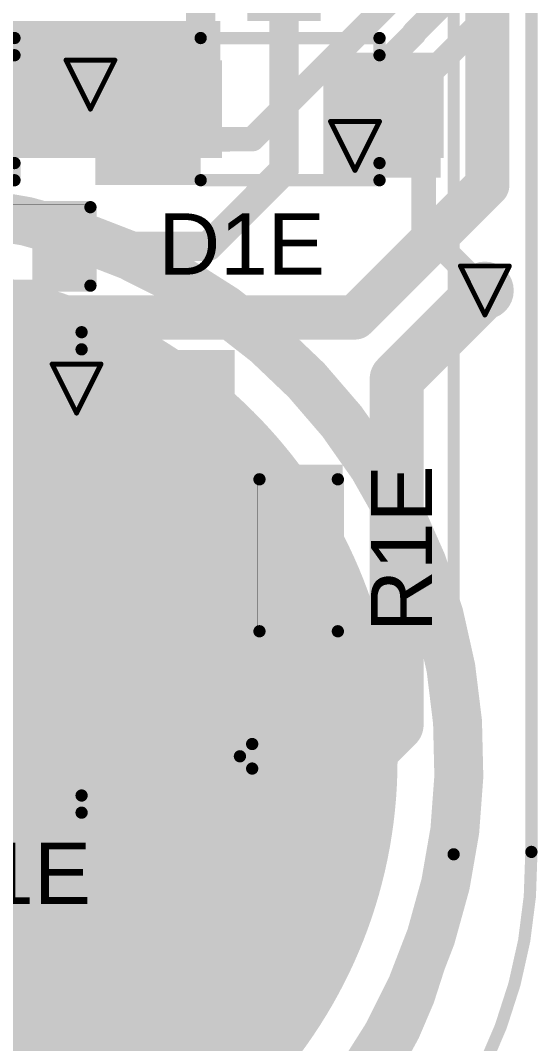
# Model space of a CAD drawing. Header units: inches. Extents: x -4.2 to 12.6, y -6.1 to 3.
# Drawn here: x 2.158 to 2.369, y -5.362 to -4.9446 of the extents above; entities that cross this region are included whole.
import ezdxf

# ---------------------------------------------------------------- set-up
doc = ezdxf.new("R2010")
doc.units = ezdxf.units.IN
doc.header["$MEASUREMENT"] = 0
for name, color, linetype in [('Board Outline', 216, 'Continuous'), ('Bottom Layer', 5, 'Continuous'), ('Bottom Overlay', 54, 'Continuous'), ('Bottom Paste', 16, 'Continuous'), ('Drill Drawing', 1, 'Continuous'), ('Flex_Ribbon Bottom Coverlay', 6, 'Continuous'), ('Flex_Ribbon Top Overlay', 2, 'Continuous'), ('Top Layer', 1, 'Continuous'), ('Top Paste', 8, 'Continuous'), ('Top Solder', 216, 'Continuous'), ('Via Holes', 16, 'Continuous')]:
    doc.layers.add(name, color=color, linetype=linetype)
doc.styles.add('Arial', font='', dxfattribs={"height": 0.2})
doc.styles.get('Arial').set_extended_font_data('Arial')

# ---------------------------------------------------------------- blocks, each defined once
blk = doc.blocks.new('SOIC_8_45')
at = {"layer": 'Flex_Ribbon Top Overlay'}
blk.add_hatch(color=2, dxfattribs=at).paths.add_polyline_path([(-0.072, 0.062), (-0.059, 0.062), (-0.059, 0.088), (-0.072, 0.088)])
at = {"layer": 'Top Layer'}
for points in [[(-0.07579, 0.08681), (-0.07579, 0.06319), (-0.13681, 0.06319), (-0.13681, 0.08681)], [(0.13681, 0.08681), (0.13681, 0.06319), (0.07579, 0.06319), (0.07579, 0.08681)], [(-0.07579, 0.03681), (-0.07579, 0.01319), (-0.13681, 0.01319), (-0.13681, 0.03681)], [(0.13681, 0.03681), (0.13681, 0.01319), (0.07579, 0.01319), (0.07579, 0.03681)], [(-0.07579, -0.01319), (-0.07579, -0.03681), (-0.13681, -0.03681), (-0.13681, -0.01319)], [(0.13681, -0.01319), (0.13681, -0.03681), (0.07579, -0.03681), (0.07579, -0.01319)], [(-0.07579, -0.06319), (-0.07579, -0.08681), (-0.13681, -0.08681), (-0.13681, -0.06319)], [(0.13681, -0.06319), (0.13681, -0.08681), (0.07579, -0.08681), (0.07579, -0.06319)]]:
    blk.add_hatch(color=1, dxfattribs=at).paths.add_polyline_path(points)
at = {"layer": 'Top Paste'}
for points in [[(-0.07579, 0.08681), (-0.07579, 0.06319), (-0.13681, 0.06319), (-0.13681, 0.08681)], [(0.13681, 0.08681), (0.13681, 0.06319), (0.07579, 0.06319), (0.07579, 0.08681)], [(-0.07579, 0.03681), (-0.07579, 0.01319), (-0.13681, 0.01319), (-0.13681, 0.03681)], [(0.13681, 0.03681), (0.13681, 0.01319), (0.07579, 0.01319), (0.07579, 0.03681)], [(-0.07579, -0.01319), (-0.07579, -0.03681), (-0.13681, -0.03681), (-0.13681, -0.01319)], [(0.13681, -0.01319), (0.13681, -0.03681), (0.07579, -0.03681), (0.07579, -0.01319)], [(-0.07579, -0.06319), (-0.07579, -0.08681), (-0.13681, -0.08681), (-0.13681, -0.06319)], [(0.13681, -0.06319), (0.13681, -0.08681), (0.07579, -0.08681), (0.07579, -0.06319)]]:
    blk.add_hatch(color=8, dxfattribs=at).paths.add_polyline_path(points)
at = {"layer": 'Top Solder'}
for points in [[(-0.07179, 0.09081), (-0.07179, 0.05919), (-0.14081, 0.05919), (-0.14081, 0.09081)], [(-0.07179, 0.09081), (-0.07179, 0.05919), (-0.14081, 0.05919), (-0.14081, 0.09081)], [(0.14081, 0.09081), (0.14081, 0.05919), (0.07179, 0.05919), (0.07179, 0.09081)], [(0.14081, 0.09081), (0.14081, 0.05919), (0.07179, 0.05919), (0.07179, 0.09081)], [(-0.07179, 0.04081), (-0.07179, 0.00919), (-0.14081, 0.00919), (-0.14081, 0.04081)], [(-0.07179, 0.04081), (-0.07179, 0.00919), (-0.14081, 0.00919), (-0.14081, 0.04081)], [(0.14081, 0.04081), (0.14081, 0.00919), (0.07179, 0.00919), (0.07179, 0.04081)], [(0.14081, 0.04081), (0.14081, 0.00919), (0.07179, 0.00919), (0.07179, 0.04081)], [(-0.07179, -0.00919), (-0.07179, -0.04081), (-0.14081, -0.04081), (-0.14081, -0.00919)], [(-0.07179, -0.00919), (-0.07179, -0.04081), (-0.14081, -0.04081), (-0.14081, -0.00919)], [(0.14081, -0.00919), (0.14081, -0.04081), (0.07179, -0.04081), (0.07179, -0.00919)], [(0.14081, -0.00919), (0.14081, -0.04081), (0.07179, -0.04081), (0.07179, -0.00919)], [(-0.07179, -0.05919), (-0.07179, -0.09081), (-0.14081, -0.09081), (-0.14081, -0.05919)], [(-0.07179, -0.05919), (-0.07179, -0.09081), (-0.14081, -0.09081), (-0.14081, -0.05919)], [(0.14081, -0.05919), (0.14081, -0.09081), (0.07179, -0.09081), (0.07179, -0.05919)], [(0.14081, -0.05919), (0.14081, -0.09081), (0.07179, -0.09081), (0.07179, -0.05919)]]:
    blk.add_hatch(color=216, dxfattribs=at).paths.add_polyline_path(points)
at = {"layer": 'Flex_Ribbon Top Overlay'}
for points in [[(-0.07837, 0.098, 0.005, 0.005, 0), (-0.07837, 0.091, 0.005, 0.005, 0)], [(0.07837, 0.098, 0.005, 0.005, 0), (-0.07837, 0.098, 0.005, 0.005, 0)], [(0.07837, 0.098, 0.005, 0.005, 0), (0.07837, 0.091, 0.005, 0.005, 0)], [(-0.143, 0.075, 0.005, 0.005, 0), (-0.148, 0.08, 0.005, 0.005, 0)], [(-0.148, 0.08, 0.005, 0.005, 0), (-0.148, 0.07, 0.005, 0.005, 0)], [(-0.143, 0.075, 0.005, 0.005, 0), (-0.148, 0.07, 0.005, 0.005, 0)], [(-0.07837, -0.091, 0.005, 0.005, 0), (-0.07837, -0.098, 0.005, 0.005, 0)], [(0.07837, -0.091, 0.005, 0.005, 0), (0.07837, -0.098, 0.005, 0.005, 0)], [(0.07837, -0.098, 0.005, 0.005, 0), (-0.07837, -0.098, 0.005, 0.005, 0)]]:
    blk.add_lwpolyline(points, format="xyseb", dxfattribs=at)
for points in [[(-0.07962, 0.098, 0.0025, 0.0025, 1), (-0.07712, 0.098, 0.0025, 0.0025, 1)], [(-0.07962, 0.098, 0.0025, 0.0025, 1), (-0.07712, 0.098, 0.0025, 0.0025, 1)], [(0.07712, 0.098, 0.0025, 0.0025, 1), (0.07962, 0.098, 0.0025, 0.0025, 1)], [(0.07712, 0.098, 0.0025, 0.0025, 1), (0.07962, 0.098, 0.0025, 0.0025, 1)], [(-0.07962, 0.091, 0.0025, 0.0025, 1), (-0.07712, 0.091, 0.0025, 0.0025, 1)], [(0.07712, 0.091, 0.0025, 0.0025, 1), (0.07962, 0.091, 0.0025, 0.0025, 1)], [(-0.14925, 0.08, 0.0025, 0.0025, 1), (-0.14675, 0.08, 0.0025, 0.0025, 1)], [(-0.14925, 0.08, 0.0025, 0.0025, 1), (-0.14675, 0.08, 0.0025, 0.0025, 1)], [(-0.14425, 0.075, 0.0025, 0.0025, 1), (-0.14175, 0.075, 0.0025, 0.0025, 1)], [(-0.14425, 0.075, 0.0025, 0.0025, 1), (-0.14175, 0.075, 0.0025, 0.0025, 1)], [(-0.14925, 0.07, 0.0025, 0.0025, 1), (-0.14675, 0.07, 0.0025, 0.0025, 1)], [(-0.14925, 0.07, 0.0025, 0.0025, 1), (-0.14675, 0.07, 0.0025, 0.0025, 1)], [(-0.07962, -0.091, 0.0025, 0.0025, 1), (-0.07712, -0.091, 0.0025, 0.0025, 1)], [(0.07712, -0.091, 0.0025, 0.0025, 1), (0.07962, -0.091, 0.0025, 0.0025, 1)], [(-0.07962, -0.098, 0.0025, 0.0025, 1), (-0.07712, -0.098, 0.0025, 0.0025, 1)], [(-0.07962, -0.098, 0.0025, 0.0025, 1), (-0.07712, -0.098, 0.0025, 0.0025, 1)], [(0.07712, -0.098, 0.0025, 0.0025, 1), (0.07962, -0.098, 0.0025, 0.0025, 1)], [(0.07712, -0.098, 0.0025, 0.0025, 1), (0.07962, -0.098, 0.0025, 0.0025, 1)]]:
    blk.add_lwpolyline(points, format="xyseb", close=True, dxfattribs=at)
blk = doc.blocks.new('R___0402_150')
at = {"layer": 'Top Layer'}
for points in [[(-0.0275, -0.0125), (-0.0275, 0.0125), (-0.0095, 0.0125), (-0.0095, -0.0125)], [(0.0095, -0.0125), (0.0095, 0.0125), (0.0275, 0.0125), (0.0275, -0.0125)]]:
    blk.add_hatch(color=1, dxfattribs=at).paths.add_polyline_path(points)
at = {"layer": 'Top Paste'}
for points in [[(-0.0275, -0.0125), (-0.0275, 0.0125), (-0.0095, 0.0125), (-0.0095, -0.0125)], [(0.0095, -0.0125), (0.0095, 0.0125), (0.0275, 0.0125), (0.0275, -0.0125)]]:
    blk.add_hatch(color=8, dxfattribs=at).paths.add_polyline_path(points)
at = {"layer": 'Top Solder'}
for points in [[(-0.02967, -0.01467), (-0.02967, 0.01467), (-0.00733, 0.01467), (-0.00733, -0.01467)], [(-0.02967, -0.01467), (-0.02967, 0.01467), (-0.00733, 0.01467), (-0.00733, -0.01467)], [(0.00733, -0.01467), (0.00733, 0.01467), (0.02967, 0.01467), (0.02967, -0.01467)], [(0.00733, -0.01467), (0.00733, 0.01467), (0.02967, 0.01467), (0.02967, -0.01467)]]:
    blk.add_hatch(color=216, dxfattribs=at).paths.add_polyline_path(points)
at = {"layer": 'Flex_Ribbon Top Overlay'}
for points in [[(-0.031, 0.016, 0.005, 0.005, 0), (-0.031, -0.016, 0.005, 0.005, 0)], [(0.031, 0.016, 0.005, 0.005, 0), (-0.031, 0.016, 0.005, 0.005, 0)], [(0.031, 0.016, 0.005, 0.005, 0), (0.031, -0.016, 0.005, 0.005, 0)], [(0.031, -0.016, 0.005, 0.005, 0), (-0.031, -0.016, 0.005, 0.005, 0)], [(0.032, -0.017, 0.000127, 0.000127, 0), (-0.032, -0.017, 0.000127, 0.000127, 0)]]:
    blk.add_lwpolyline(points, format="xyseb", dxfattribs=at)
for points in [[(-0.03225, 0.016, 0.0025, 0.0025, 1), (-0.02975, 0.016, 0.0025, 0.0025, 1)], [(-0.03225, 0.016, 0.0025, 0.0025, 1), (-0.02975, 0.016, 0.0025, 0.0025, 1)], [(0.02975, 0.016, 0.0025, 0.0025, 1), (0.03225, 0.016, 0.0025, 0.0025, 1)], [(0.02975, 0.016, 0.0025, 0.0025, 1), (0.03225, 0.016, 0.0025, 0.0025, 1)], [(-0.03225, -0.016, 0.0025, 0.0025, 1), (-0.02975, -0.016, 0.0025, 0.0025, 1)], [(-0.03225, -0.016, 0.0025, 0.0025, 1), (-0.02975, -0.016, 0.0025, 0.0025, 1)], [(0.02975, -0.016, 0.0025, 0.0025, 1), (0.03225, -0.016, 0.0025, 0.0025, 1)], [(0.02975, -0.016, 0.0025, 0.0025, 1), (0.03225, -0.016, 0.0025, 0.0025, 1)], [(-0.03203, -0.017, 0.0000635, 0.0000635, 1), (-0.03197, -0.017, 0.0000635, 0.0000635, 1)], [(0.03197, -0.017, 0.0000635, 0.0000635, 1), (0.03203, -0.017, 0.0000635, 0.0000635, 1)]]:
    blk.add_lwpolyline(points, format="xyseb", close=True, dxfattribs=at)
blk = doc.blocks.new('R___0402_178')
at = {"layer": 'Top Layer'}
for points in [[(-0.0275, -0.0125), (-0.0275, 0.0125), (-0.0095, 0.0125), (-0.0095, -0.0125)], [(0.0095, -0.0125), (0.0095, 0.0125), (0.0275, 0.0125), (0.0275, -0.0125)]]:
    blk.add_hatch(color=1, dxfattribs=at).paths.add_polyline_path(points)
at = {"layer": 'Top Paste'}
for points in [[(-0.0275, -0.0125), (-0.0275, 0.0125), (-0.0095, 0.0125), (-0.0095, -0.0125)], [(0.0095, -0.0125), (0.0095, 0.0125), (0.0275, 0.0125), (0.0275, -0.0125)]]:
    blk.add_hatch(color=8, dxfattribs=at).paths.add_polyline_path(points)
at = {"layer": 'Top Solder'}
for points in [[(-0.02967, -0.01467), (-0.02967, 0.01467), (-0.00733, 0.01467), (-0.00733, -0.01467)], [(-0.02967, -0.01467), (-0.02967, 0.01467), (-0.00733, 0.01467), (-0.00733, -0.01467)], [(0.00733, -0.01467), (0.00733, 0.01467), (0.02967, 0.01467), (0.02967, -0.01467)], [(0.00733, -0.01467), (0.00733, 0.01467), (0.02967, 0.01467), (0.02967, -0.01467)]]:
    blk.add_hatch(color=216, dxfattribs=at).paths.add_polyline_path(points)
at = {"layer": 'Flex_Ribbon Top Overlay'}
for points in [[(-0.031, -0.016, 0.005, 0.005, 0), (-0.031, 0.016, 0.005, 0.005, 0)], [(0.031, 0.016, 0.005, 0.005, 0), (-0.031, 0.016, 0.005, 0.005, 0)], [(0.031, -0.016, 0.005, 0.005, 0), (0.031, 0.016, 0.005, 0.005, 0)], [(0.031, -0.016, 0.005, 0.005, 0), (-0.031, -0.016, 0.005, 0.005, 0)], [(0.032, -0.017, 0.000127, 0.000127, 0), (-0.032, -0.017, 0.000127, 0.000127, 0)]]:
    blk.add_lwpolyline(points, format="xyseb", dxfattribs=at)
for points in [[(-0.03225, 0.016, 0.0025, 0.0025, 1), (-0.02975, 0.016, 0.0025, 0.0025, 1)], [(-0.03225, 0.016, 0.0025, 0.0025, 1), (-0.02975, 0.016, 0.0025, 0.0025, 1)], [(0.02975, 0.016, 0.0025, 0.0025, 1), (0.03225, 0.016, 0.0025, 0.0025, 1)], [(0.02975, 0.016, 0.0025, 0.0025, 1), (0.03225, 0.016, 0.0025, 0.0025, 1)], [(-0.03225, -0.016, 0.0025, 0.0025, 1), (-0.02975, -0.016, 0.0025, 0.0025, 1)], [(-0.03225, -0.016, 0.0025, 0.0025, 1), (-0.02975, -0.016, 0.0025, 0.0025, 1)], [(0.02975, -0.016, 0.0025, 0.0025, 1), (0.03225, -0.016, 0.0025, 0.0025, 1)], [(0.02975, -0.016, 0.0025, 0.0025, 1), (0.03225, -0.016, 0.0025, 0.0025, 1)], [(-0.03203, -0.017, 0.0000635, 0.0000635, 1), (-0.03197, -0.017, 0.0000635, 0.0000635, 1)], [(0.03197, -0.017, 0.0000635, 0.0000635, 1), (0.03203, -0.017, 0.0000635, 0.0000635, 1)]]:
    blk.add_lwpolyline(points, format="xyseb", close=True, dxfattribs=at)
blk = doc.blocks.new('_EMG________B_199')
at = {"layer": 'Bottom Layer'}
h = blk.add_hatch(color=5, dxfattribs=at)
edge = h.paths.add_edge_path()
edge.add_arc((0, -0.3932), 0.19685, 0, 360)
at = {"layer": 'Bottom Paste'}
h = blk.add_hatch(color=16, dxfattribs=at)
edge = h.paths.add_edge_path()
edge.add_arc((0, -0.3932), 0.19685, 0, 360)
at = {"layer": 'Flex_Ribbon Bottom Coverlay'}
h = blk.add_hatch(color=6, dxfattribs=at)
edge = h.paths.add_edge_path()
edge.add_arc((0, -0.3932), 0.20085, 0, 360)
h = blk.add_hatch(color=6, dxfattribs=at)
edge = h.paths.add_edge_path()
edge.add_arc((0, -0.3932), 0.20085, 0, 360)
at = {"layer": 'Bottom Overlay'}
for points in [[(0.22375, -0.43172, 0.005, 0.005, 0), (0.22375, 0.43172, 0.005, 0.005, 0)], [(0.22375, -0.43172, 0.005, 0.005, -0.414214), (0.06026, -0.59892, 0.005, 0.005, 0)]]:
    blk.add_lwpolyline(points, format="xyseb", dxfattribs=at)
blk.add_lwpolyline([(0.2225, -0.43172, 0.0025, 0.0025, 1), (0.225, -0.43172, 0.0025, 0.0025, 1)], format="xyseb", close=True, dxfattribs=at)
blk.add_lwpolyline([(0.2225, -0.43172, 0.0025, 0.0025, 1), (0.225, -0.43172, 0.0025, 0.0025, 1)], format="xyseb", close=True, dxfattribs=at)
blk = doc.blocks.new('SOD_323_213')
at = {"layer": 'Flex_Ribbon Top Overlay'}
for points in [[(-0.079, 0.019), (-0.036, 0.019), (-0.036, 0.031), (-0.079, 0.031)], [(-0.079, -0.02), (-0.062, -0.02), (-0.062, 0.02), (-0.079, 0.02)], [(-0.079, -0.031), (-0.036, -0.031), (-0.036, -0.019), (-0.079, -0.019)]]:
    blk.add_hatch(color=2, dxfattribs=at).paths.add_polyline_path(points)
at = {"layer": 'Top Layer'}
for points in [[(-0.02953, -0.01772), (-0.06102, -0.01772), (-0.06102, 0.01772), (-0.02953, 0.01772)], [(0.06102, -0.01772), (0.02953, -0.01772), (0.02953, 0.01772), (0.06102, 0.01772)]]:
    blk.add_hatch(color=1, dxfattribs=at).paths.add_polyline_path(points)
at = {"layer": 'Top Paste'}
for points in [[(-0.02953, -0.01772), (-0.06102, -0.01772), (-0.06102, 0.01772), (-0.02953, 0.01772)], [(0.06102, -0.01772), (0.02953, -0.01772), (0.02953, 0.01772), (0.06102, 0.01772)]]:
    blk.add_hatch(color=8, dxfattribs=at).paths.add_polyline_path(points)
at = {"layer": 'Top Solder'}
for points in [[(-0.02736, -0.01988), (-0.06319, -0.01988), (-0.06319, 0.01988), (-0.02736, 0.01988)], [(-0.02736, -0.01988), (-0.06319, -0.01988), (-0.06319, 0.01988), (-0.02736, 0.01988)], [(0.06319, -0.01988), (0.02736, -0.01988), (0.02736, 0.01988), (0.06319, 0.01988)], [(0.06319, -0.01988), (0.02736, -0.01988), (0.02736, 0.01988), (0.06319, 0.01988)]]:
    blk.add_hatch(color=216, dxfattribs=at).paths.add_polyline_path(points)
at = {"layer": 'Flex_Ribbon Top Overlay'}
for points in [[(-0.036, 0.029, 0.005, 0.005, 0), (0.037, 0.029, 0.005, 0.005, 0)], [(0.037, 0.022, 0.005, 0.005, 0), (0.037, 0.029, 0.005, 0.005, 0)], [(0.037, -0.029, 0.005, 0.005, 0), (0.037, -0.022, 0.005, 0.005, 0)], [(-0.036, -0.029, 0.005, 0.005, 0), (0.037, -0.029, 0.005, 0.005, 0)]]:
    blk.add_lwpolyline(points, format="xyseb", dxfattribs=at)
for points in [[(-0.03725, 0.029, 0.0025, 0.0025, 1), (-0.03475, 0.029, 0.0025, 0.0025, 1)], [(0.03575, 0.029, 0.0025, 0.0025, 1), (0.03825, 0.029, 0.0025, 0.0025, 1)], [(0.03575, 0.029, 0.0025, 0.0025, 1), (0.03825, 0.029, 0.0025, 0.0025, 1)], [(0.03575, 0.022, 0.0025, 0.0025, 1), (0.03825, 0.022, 0.0025, 0.0025, 1)], [(0.03575, -0.022, 0.0025, 0.0025, 1), (0.03825, -0.022, 0.0025, 0.0025, 1)], [(-0.03725, -0.029, 0.0025, 0.0025, 1), (-0.03475, -0.029, 0.0025, 0.0025, 1)], [(0.03575, -0.029, 0.0025, 0.0025, 1), (0.03825, -0.029, 0.0025, 0.0025, 1)], [(0.03575, -0.029, 0.0025, 0.0025, 1), (0.03825, -0.029, 0.0025, 0.0025, 1)]]:
    blk.add_lwpolyline(points, format="xyseb", close=True, dxfattribs=at)
blk = doc.blocks.new('SOD_323_220')
at = {"layer": 'Flex_Ribbon Top Overlay'}
for points in [[(-0.079, 0.019), (-0.036, 0.019), (-0.036, 0.031), (-0.079, 0.031)], [(-0.079, -0.02), (-0.062, -0.02), (-0.062, 0.02), (-0.079, 0.02)], [(-0.079, -0.031), (-0.036, -0.031), (-0.036, -0.019), (-0.079, -0.019)]]:
    blk.add_hatch(color=2, dxfattribs=at).paths.add_polyline_path(points)
at = {"layer": 'Top Layer'}
for points in [[(-0.02953, -0.01772), (-0.06102, -0.01772), (-0.06102, 0.01772), (-0.02953, 0.01772)], [(0.06102, -0.01772), (0.02953, -0.01772), (0.02953, 0.01772), (0.06102, 0.01772)]]:
    blk.add_hatch(color=1, dxfattribs=at).paths.add_polyline_path(points)
at = {"layer": 'Top Paste'}
for points in [[(-0.02953, -0.01772), (-0.06102, -0.01772), (-0.06102, 0.01772), (-0.02953, 0.01772)], [(0.06102, -0.01772), (0.02953, -0.01772), (0.02953, 0.01772), (0.06102, 0.01772)]]:
    blk.add_hatch(color=8, dxfattribs=at).paths.add_polyline_path(points)
at = {"layer": 'Top Solder'}
for points in [[(-0.02736, -0.01988), (-0.06319, -0.01988), (-0.06319, 0.01988), (-0.02736, 0.01988)], [(-0.02736, -0.01988), (-0.06319, -0.01988), (-0.06319, 0.01988), (-0.02736, 0.01988)], [(0.06319, -0.01988), (0.02736, -0.01988), (0.02736, 0.01988), (0.06319, 0.01988)], [(0.06319, -0.01988), (0.02736, -0.01988), (0.02736, 0.01988), (0.06319, 0.01988)]]:
    blk.add_hatch(color=216, dxfattribs=at).paths.add_polyline_path(points)
at = {"layer": 'Flex_Ribbon Top Overlay'}
for points in [[(-0.036, 0.029, 0.005, 0.005, 0), (0.037, 0.029, 0.005, 0.005, 0)], [(0.037, 0.022, 0.005, 0.005, 0), (0.037, 0.029, 0.005, 0.005, 0)], [(0.037, -0.029, 0.005, 0.005, 0), (0.037, -0.022, 0.005, 0.005, 0)], [(-0.036, -0.029, 0.005, 0.005, 0), (0.037, -0.029, 0.005, 0.005, 0)]]:
    blk.add_lwpolyline(points, format="xyseb", dxfattribs=at)
for points in [[(-0.03725, 0.029, 0.0025, 0.0025, 1), (-0.03475, 0.029, 0.0025, 0.0025, 1)], [(0.03575, 0.029, 0.0025, 0.0025, 1), (0.03825, 0.029, 0.0025, 0.0025, 1)], [(0.03575, 0.029, 0.0025, 0.0025, 1), (0.03825, 0.029, 0.0025, 0.0025, 1)], [(0.03575, 0.022, 0.0025, 0.0025, 1), (0.03825, 0.022, 0.0025, 0.0025, 1)], [(0.03575, -0.022, 0.0025, 0.0025, 1), (0.03825, -0.022, 0.0025, 0.0025, 1)], [(-0.03725, -0.029, 0.0025, 0.0025, 1), (-0.03475, -0.029, 0.0025, 0.0025, 1)], [(0.03575, -0.029, 0.0025, 0.0025, 1), (0.03825, -0.029, 0.0025, 0.0025, 1)], [(0.03575, -0.029, 0.0025, 0.0025, 1), (0.03825, -0.029, 0.0025, 0.0025, 1)]]:
    blk.add_lwpolyline(points, format="xyseb", close=True, dxfattribs=at)

msp = doc.modelspace()

# ---------------------------------------------------------------- hatches: boundary and pattern name
at = {"layer": 'Bottom Layer'}
h = msp.add_hatch(color=5, dxfattribs=at)
edge = h.paths.add_edge_path()
edge.add_arc((2.18652, -4.97078), 0.01181, 0, 360)
h = msp.add_hatch(color=5, dxfattribs=at)
edge = h.paths.add_edge_path()
edge.add_arc((2.29452, -4.99578), 0.01181, 0, 360)
h = msp.add_hatch(color=5, dxfattribs=at)
edge = h.paths.add_edge_path()
edge.add_arc((2.34752, -5.05478), 0.01181, 0, 360)
h = msp.add_hatch(color=5, dxfattribs=at)
edge = h.paths.add_edge_path()
edge.add_arc((2.18085, -5.09478), 0.01181, 0, 360)
at = {"layer": 'Top Layer'}
for points in [[(2.25054, -4.94478), (2.28054, -4.94478), (2.28054, -4.79878), (2.25054, -4.79878)], [(2.14852, -5.00078), (2.23952, -5.00078), (2.23952, -4.94478), (2.14852, -4.94478)], [(2.28152, -5.00878), (2.32952, -5.00878), (2.32952, -4.95778), (2.28152, -4.95778)], [(2.17754, -5.15678), (2.28952, -5.15678), (2.28952, -5.12578), (2.17754, -5.12578)], [(2.17754, -5.20678), (2.29052, -5.20678), (2.29052, -5.17078), (2.17754, -5.17078)]]:
    msp.add_hatch(color=1, dxfattribs=at).paths.add_polyline_path(points)
h = msp.add_hatch(color=1, dxfattribs=at)
edge = h.paths.add_edge_path()
edge.add_arc((2.18652, -4.97078), 0.01181, 0, 360)
h = msp.add_hatch(color=1, dxfattribs=at)
edge = h.paths.add_edge_path()
edge.add_arc((2.29452, -4.99578), 0.01181, 0, 360)
h = msp.add_hatch(color=1, dxfattribs=at)
edge = h.paths.add_edge_path()
edge.add_arc((2.34752, -5.05478), 0.01181, 0, 360)
h = msp.add_hatch(color=1, dxfattribs=at)
edge = h.paths.add_edge_path()
edge.add_arc((2.18085, -5.09478), 0.01181, 0, 360)
at = {"layer": 'Via Holes'}
h = msp.add_hatch(color=7, dxfattribs=at)
edge = h.paths.add_edge_path()
edge.add_arc((2.18652, -4.97078), 0.00591, 0, 360)
h = msp.add_hatch(color=7, dxfattribs=at)
edge = h.paths.add_edge_path()
edge.add_arc((2.29452, -4.99578), 0.00591, 0, 360)
h = msp.add_hatch(color=7, dxfattribs=at)
edge = h.paths.add_edge_path()
edge.add_arc((2.34752, -5.05478), 0.00591, 0, 360)
h = msp.add_hatch(color=7, dxfattribs=at)
edge = h.paths.add_edge_path()
edge.add_arc((2.18085, -5.09478), 0.00591, 0, 360)

# ---------------------------------------------------------------- linework, layer by layer
at = {"layer": 'Board Outline'}
for points in [[(2.36651, -4.42332, 0.005, 0.005, 0), (2.36652, -5.28379, 0.005, 0.005, 0)], [(2.36652, -5.28379, 0.005, 0.005, -0.414214), (2.17189, -5.48284, 0.005, 0.005, 0)]]:
    msp.add_lwpolyline(points, format="xyseb", dxfattribs=at)
msp.add_lwpolyline([(2.36527, -5.28379, 0.0025, 0.0025, 1), (2.36777, -5.28379, 0.0025, 0.0025, 1)], format="xyseb", close=True, dxfattribs=at)
msp.add_lwpolyline([(2.36527, -5.28379, 0.0025, 0.0025, 1), (2.36777, -5.28379, 0.0025, 0.0025, 1)], format="xyseb", close=True, dxfattribs=at)
at = {"layer": 'Bottom Layer'}
for points in [[(2.27852, -4.96716, 0.01, 0.01, 0), (2.32036, -4.92532, 0.01, 0.01, 0)], [(2.3186, -4.9497, 0.01, 0.01, 0), (2.33715, -4.93115, 0.01, 0.01, 0)], [(2.32256, -4.96874, 0.01, 0.01, 0), (2.35315, -4.93815, 0.01, 0.01, 0)], [(2.29452, -4.97416, 0.01, 0.01, 0), (2.3186, -4.95008, 0.01, 0.01, 0)], [(2.3186, -4.95008, 0.01, 0.01, 0), (2.3186, -4.9497, 0.01, 0.01, 0)], [(2.25269, -4.99298, 0.01, 0.01, 0), (2.27852, -4.96716, 0.01, 0.01, 0)], [(1.91552, -4.97078, 0.012, 0.012, 0), (2.18652, -4.97078, 0.012, 0.012, 0)], [(2.18652, -4.97078, 0.012, 0.012, 0), (2.18675, -4.97078, 0.012, 0.012, 0)], [(2.32256, -5.02983, 0.01, 0.01, 0), (2.32256, -4.96874, 0.01, 0.01, 0)], [(2.29452, -4.99578, 0.01, 0.01, 0), (2.29452, -4.97416, 0.01, 0.01, 0)], [(1.93456, -4.99574, 0.01, 0.01, 0), (2.18227, -4.9936, 0.01, 0.01, 0)], [(2.18227, -4.9936, 0.01, 0.01, 0), (2.18236, -4.9936, 0.01, 0.01, 0)], [(2.18236, -4.9936, 0.01, 0.01, 0), (2.19454, -4.9936, 0.01, 0.01, 0)], [(2.19454, -4.9936, 0.01, 0.01, 0), (2.1975, -4.99346, 0.01, 0.01, 0)], [(2.1975, -4.99346, 0.01, 0.01, 0), (2.25269, -4.99298, 0.01, 0.01, 0)], [(1.93952, -5.09928, 0.02, 0.02, -1.34747), (2.17102, -5.46541, 0.02, 0.02, 0)], [(2.32256, -5.02983, 0.01, 0.01, 0), (2.34752, -5.05478, 0.01, 0.01, 0)]]:
    msp.add_lwpolyline(points, format="xyseb", dxfattribs=at)
for points in [[(2.3161, -4.9497, 0.005, 0.005, 1), (2.3211, -4.9497, 0.005, 0.005, 1)], [(2.3161, -4.9497, 0.005, 0.005, 1), (2.3211, -4.9497, 0.005, 0.005, 1)], [(2.3161, -4.95008, 0.005, 0.005, 1), (2.3211, -4.95008, 0.005, 0.005, 1)], [(2.3161, -4.95008, 0.005, 0.005, 1), (2.3211, -4.95008, 0.005, 0.005, 1)], [(2.27602, -4.96716, 0.005, 0.005, 1), (2.28102, -4.96716, 0.005, 0.005, 1)], [(2.27602, -4.96716, 0.005, 0.005, 1), (2.28102, -4.96716, 0.005, 0.005, 1)], [(2.18352, -4.97078, 0.006, 0.006, 1), (2.18952, -4.97078, 0.006, 0.006, 1)], [(2.18352, -4.97078, 0.006, 0.006, 1), (2.18952, -4.97078, 0.006, 0.006, 1)], [(2.18375, -4.97078, 0.006, 0.006, 1), (2.18975, -4.97078, 0.006, 0.006, 1)], [(2.32006, -4.96874, 0.005, 0.005, 1), (2.32506, -4.96874, 0.005, 0.005, 1)], [(2.32006, -4.96874, 0.005, 0.005, 1), (2.32506, -4.96874, 0.005, 0.005, 1)], [(2.29202, -4.97416, 0.005, 0.005, 1), (2.29702, -4.97416, 0.005, 0.005, 1)], [(2.29202, -4.97416, 0.005, 0.005, 1), (2.29702, -4.97416, 0.005, 0.005, 1)], [(2.17977, -4.9936, 0.005, 0.005, 1), (2.18477, -4.9936, 0.005, 0.005, 1)], [(2.17977, -4.9936, 0.005, 0.005, 1), (2.18477, -4.9936, 0.005, 0.005, 1)], [(2.17986, -4.9936, 0.005, 0.005, 1), (2.18486, -4.9936, 0.005, 0.005, 1)], [(2.17986, -4.9936, 0.005, 0.005, 1), (2.18486, -4.9936, 0.005, 0.005, 1)], [(2.19204, -4.9936, 0.005, 0.005, 1), (2.19704, -4.9936, 0.005, 0.005, 1)], [(2.19204, -4.9936, 0.005, 0.005, 1), (2.19704, -4.9936, 0.005, 0.005, 1)], [(2.195, -4.99346, 0.005, 0.005, 1), (2.2, -4.99346, 0.005, 0.005, 1)], [(2.195, -4.99346, 0.005, 0.005, 1), (2.2, -4.99346, 0.005, 0.005, 1)], [(2.25019, -4.99298, 0.005, 0.005, 1), (2.25519, -4.99298, 0.005, 0.005, 1)], [(2.25019, -4.99298, 0.005, 0.005, 1), (2.25519, -4.99298, 0.005, 0.005, 1)], [(2.29202, -4.99578, 0.005, 0.005, 1), (2.29702, -4.99578, 0.005, 0.005, 1)], [(2.32006, -5.02983, 0.005, 0.005, 1), (2.32506, -5.02983, 0.005, 0.005, 1)], [(2.32006, -5.02983, 0.005, 0.005, 1), (2.32506, -5.02983, 0.005, 0.005, 1)], [(2.34502, -5.05478, 0.005, 0.005, 1), (2.35002, -5.05478, 0.005, 0.005, 1)]]:
    msp.add_lwpolyline(points, format="xyseb", close=True, dxfattribs=at)
at = {"layer": 'Drill Drawing'}
for points in [[(2.17652, -4.96078, 0.002, 0.002, 0), (2.19652, -4.96078, 0.002, 0.002, 0)], [(2.17652, -4.96078, 0.002, 0.002, 0), (2.18652, -4.98078, 0.002, 0.002, 0)], [(2.18652, -4.98078, 0.002, 0.002, 0), (2.19652, -4.96078, 0.002, 0.002, 0)], [(2.28452, -4.98578, 0.002, 0.002, 0), (2.30452, -4.98578, 0.002, 0.002, 0)], [(2.28452, -4.98578, 0.002, 0.002, 0), (2.29452, -5.00578, 0.002, 0.002, 0)], [(2.29452, -5.00578, 0.002, 0.002, 0), (2.30452, -4.98578, 0.002, 0.002, 0)], [(2.33752, -5.04478, 0.002, 0.002, 0), (2.35752, -5.04478, 0.002, 0.002, 0)], [(2.33752, -5.04478, 0.002, 0.002, 0), (2.34752, -5.06478, 0.002, 0.002, 0)], [(2.34752, -5.06478, 0.002, 0.002, 0), (2.35752, -5.04478, 0.002, 0.002, 0)], [(2.17085, -5.08478, 0.002, 0.002, 0), (2.19085, -5.08478, 0.002, 0.002, 0)], [(2.17085, -5.08478, 0.002, 0.002, 0), (2.18085, -5.10478, 0.002, 0.002, 0)], [(2.18085, -5.10478, 0.002, 0.002, 0), (2.19085, -5.08478, 0.002, 0.002, 0)]]:
    msp.add_lwpolyline(points, format="xyseb", dxfattribs=at)
for points in [[(2.17602, -4.96078, 0.001, 0.001, 1), (2.17702, -4.96078, 0.001, 0.001, 1)], [(2.17602, -4.96078, 0.001, 0.001, 1), (2.17702, -4.96078, 0.001, 0.001, 1)], [(2.19602, -4.96078, 0.001, 0.001, 1), (2.19702, -4.96078, 0.001, 0.001, 1)], [(2.19602, -4.96078, 0.001, 0.001, 1), (2.19702, -4.96078, 0.001, 0.001, 1)], [(2.18602, -4.98078, 0.001, 0.001, 1), (2.18702, -4.98078, 0.001, 0.001, 1)], [(2.18602, -4.98078, 0.001, 0.001, 1), (2.18702, -4.98078, 0.001, 0.001, 1)], [(2.28402, -4.98578, 0.001, 0.001, 1), (2.28502, -4.98578, 0.001, 0.001, 1)], [(2.28402, -4.98578, 0.001, 0.001, 1), (2.28502, -4.98578, 0.001, 0.001, 1)], [(2.30402, -4.98578, 0.001, 0.001, 1), (2.30502, -4.98578, 0.001, 0.001, 1)], [(2.30402, -4.98578, 0.001, 0.001, 1), (2.30502, -4.98578, 0.001, 0.001, 1)], [(2.29402, -5.00578, 0.001, 0.001, 1), (2.29502, -5.00578, 0.001, 0.001, 1)], [(2.29402, -5.00578, 0.001, 0.001, 1), (2.29502, -5.00578, 0.001, 0.001, 1)], [(2.33702, -5.04478, 0.001, 0.001, 1), (2.33802, -5.04478, 0.001, 0.001, 1)], [(2.33702, -5.04478, 0.001, 0.001, 1), (2.33802, -5.04478, 0.001, 0.001, 1)], [(2.35702, -5.04478, 0.001, 0.001, 1), (2.35802, -5.04478, 0.001, 0.001, 1)], [(2.35702, -5.04478, 0.001, 0.001, 1), (2.35802, -5.04478, 0.001, 0.001, 1)], [(2.34702, -5.06478, 0.001, 0.001, 1), (2.34802, -5.06478, 0.001, 0.001, 1)], [(2.34702, -5.06478, 0.001, 0.001, 1), (2.34802, -5.06478, 0.001, 0.001, 1)], [(2.17035, -5.08478, 0.001, 0.001, 1), (2.17135, -5.08478, 0.001, 0.001, 1)], [(2.17035, -5.08478, 0.001, 0.001, 1), (2.17135, -5.08478, 0.001, 0.001, 1)], [(2.19035, -5.08478, 0.001, 0.001, 1), (2.19135, -5.08478, 0.001, 0.001, 1)], [(2.19035, -5.08478, 0.001, 0.001, 1), (2.19135, -5.08478, 0.001, 0.001, 1)], [(2.18035, -5.10478, 0.001, 0.001, 1), (2.18135, -5.10478, 0.001, 0.001, 1)], [(2.18035, -5.10478, 0.001, 0.001, 1), (2.18135, -5.10478, 0.001, 0.001, 1)]]:
    msp.add_lwpolyline(points, format="xyseb", close=True, dxfattribs=at)
at = {"layer": 'Top Layer'}
for points in [[(2.23152, -4.97151, 0.012, 0.012, 0), (2.23152, -4.81241, 0.012, 0.012, 0)], [(2.26554, -5.00578, 0.012, 0.012, 0), (2.26554, -4.83578, 0.012, 0.012, 0)], [(2.34852, -5.01178, 0.018, 0.018, 0), (2.34852, -4.93383, 0.018, 0.018, 0)], [(2.18652, -4.96778, 0.012, 0.012, 0), (2.18652, -4.96078, 0.012, 0.012, 0)], [(2.18352, -4.96778, 0.012, 0.012, 0), (2.18652, -4.96778, 0.012, 0.012, 0)], [(2.22224, -4.98078, 0.01, 0.01, 0), (2.23152, -4.97151, 0.01, 0.01, 0)], [(2.30204, -4.9935, 0.01, 0.01, 0), (2.31279, -4.98275, 0.01, 0.01, 0)], [(2.31279, -4.98275, 0.01, 0.01, 0), (2.31279, -4.98078, 0.01, 0.01, 0)], [(2.29452, -4.99578, 0.01, 0.01, 0), (2.2968, -4.9935, 0.01, 0.01, 0)], [(2.2968, -4.9935, 0.01, 0.01, 0), (2.30204, -4.9935, 0.01, 0.01, 0)], [(2.23454, -5.03678, 0.012, 0.012, 0), (2.26554, -5.00578, 0.012, 0.012, 0)], [(2.29452, -5.06578, 0.018, 0.018, 0), (2.34852, -5.01178, 0.018, 0.018, 0)], [(2.17402, -5.03678, 0.012, 0.012, 0), (2.23454, -5.03678, 0.012, 0.012, 0)], [(2.31152, -5.09078, 0.022, 0.022, 0), (2.34752, -5.05478, 0.022, 0.022, 0)], [(2.14052, -5.09578, 0.018, 0.018, 0), (2.17052, -5.06578, 0.018, 0.018, 0)], [(2.17052, -5.06578, 0.018, 0.018, 0), (2.29452, -5.06578, 0.018, 0.018, 0)], [(2.31152, -5.2319, 0.022, 0.022, 0), (2.31152, -5.09078, 0.022, 0.022, 0)], [(2.18085, -5.09478, 0.022, 0.022, 0), (2.21083, -5.09478, 0.022, 0.022, 0)], [(2.29863, -5.24478, 0.022, 0.022, 0), (2.31152, -5.2319, 0.022, 0.022, 0)], [(2.21083, -5.24478, 0.022, 0.022, 0), (2.29863, -5.24478, 0.022, 0.022, 0)]]:
    msp.add_lwpolyline(points, format="xyseb", dxfattribs=at)
for points in [[(2.18352, -4.96078, 0.006, 0.006, 1), (2.18952, -4.96078, 0.006, 0.006, 1)], [(2.18052, -4.96778, 0.006, 0.006, 1), (2.18652, -4.96778, 0.006, 0.006, 1)], [(2.18352, -4.96778, 0.006, 0.006, 1), (2.18952, -4.96778, 0.006, 0.006, 1)], [(2.18352, -4.96778, 0.006, 0.006, 1), (2.18952, -4.96778, 0.006, 0.006, 1)], [(2.22852, -4.97151, 0.006, 0.006, 1), (2.23452, -4.97151, 0.006, 0.006, 1)], [(2.22902, -4.97151, 0.005, 0.005, 1), (2.23402, -4.97151, 0.005, 0.005, 1)], [(2.21974, -4.98078, 0.005, 0.005, 1), (2.22474, -4.98078, 0.005, 0.005, 1)], [(2.31029, -4.98078, 0.005, 0.005, 1), (2.31529, -4.98078, 0.005, 0.005, 1)], [(2.31029, -4.98275, 0.005, 0.005, 1), (2.31529, -4.98275, 0.005, 0.005, 1)], [(2.31029, -4.98275, 0.005, 0.005, 1), (2.31529, -4.98275, 0.005, 0.005, 1)], [(2.29202, -4.99578, 0.005, 0.005, 1), (2.29702, -4.99578, 0.005, 0.005, 1)], [(2.2943, -4.9935, 0.005, 0.005, 1), (2.2993, -4.9935, 0.005, 0.005, 1)], [(2.2943, -4.9935, 0.005, 0.005, 1), (2.2993, -4.9935, 0.005, 0.005, 1)], [(2.29954, -4.9935, 0.005, 0.005, 1), (2.30454, -4.9935, 0.005, 0.005, 1)], [(2.29954, -4.9935, 0.005, 0.005, 1), (2.30454, -4.9935, 0.005, 0.005, 1)], [(2.26254, -5.00578, 0.006, 0.006, 1), (2.26854, -5.00578, 0.006, 0.006, 1)], [(2.26254, -5.00578, 0.006, 0.006, 1), (2.26854, -5.00578, 0.006, 0.006, 1)], [(2.34402, -5.01178, 0.009, 0.009, 1), (2.35302, -5.01178, 0.009, 0.009, 1)], [(2.34402, -5.01178, 0.009, 0.009, 1), (2.35302, -5.01178, 0.009, 0.009, 1)], [(2.17102, -5.03678, 0.006, 0.006, 1), (2.17702, -5.03678, 0.006, 0.006, 1)], [(2.23154, -5.03678, 0.006, 0.006, 1), (2.23754, -5.03678, 0.006, 0.006, 1)], [(2.23154, -5.03678, 0.006, 0.006, 1), (2.23754, -5.03678, 0.006, 0.006, 1)], [(2.34202, -5.05478, 0.011, 0.011, 1), (2.35302, -5.05478, 0.011, 0.011, 1)], [(2.16602, -5.06578, 0.009, 0.009, 1), (2.17502, -5.06578, 0.009, 0.009, 1)], [(2.16602, -5.06578, 0.009, 0.009, 1), (2.17502, -5.06578, 0.009, 0.009, 1)], [(2.29002, -5.06578, 0.009, 0.009, 1), (2.29902, -5.06578, 0.009, 0.009, 1)], [(2.29002, -5.06578, 0.009, 0.009, 1), (2.29902, -5.06578, 0.009, 0.009, 1)], [(2.30602, -5.09078, 0.011, 0.011, 1), (2.31702, -5.09078, 0.011, 0.011, 1)], [(2.30602, -5.09078, 0.011, 0.011, 1), (2.31702, -5.09078, 0.011, 0.011, 1)], [(2.17535, -5.09478, 0.011, 0.011, 1), (2.18635, -5.09478, 0.011, 0.011, 1)], [(2.20533, -5.09478, 0.011, 0.011, 1), (2.21633, -5.09478, 0.011, 0.011, 1)], [(2.30602, -5.2319, 0.011, 0.011, 1), (2.31702, -5.2319, 0.011, 0.011, 1)], [(2.30602, -5.2319, 0.011, 0.011, 1), (2.31702, -5.2319, 0.011, 0.011, 1)], [(2.20533, -5.24478, 0.011, 0.011, 1), (2.21633, -5.24478, 0.011, 0.011, 1)], [(2.29313, -5.24478, 0.011, 0.011, 1), (2.30413, -5.24478, 0.011, 0.011, 1)], [(2.29313, -5.24478, 0.011, 0.011, 1), (2.30413, -5.24478, 0.011, 0.011, 1)]]:
    msp.add_lwpolyline(points, format="xyseb", close=True, dxfattribs=at)

# ---------------------------------------------------------------- block references
for name, p in [('_EMG________B_199', (2.11103, -4.85305)), ('SOD_323_213', (2.11852, -4.98078)), ('SOD_323_220', (2.26752, -4.98078))]:
    msp.add_blockref(name, p)
for name, p, rotation in [('R___0402_150', (2.15552, -5.03678), 180), ('SOIC_8_45', (2.10454, -5.16978), 180), ('R___0402_178', (2.27152, -5.16278), 270)]:
    msp.add_blockref(name, p, dxfattribs=dict(rotation=rotation))

# ---------------------------------------------------------------- texts
at = {"layer": 'Flex_Ribbon Top Overlay', "style": 'Arial'}
for s, p in [('D1E', (2.21428, -5.04828)), ('U1E', (2.11881, -5.305))]:
    msp.add_text(s, height=0.025, dxfattribs=at).set_placement(p)
msp.add_text('R1E', height=0.025, rotation=90, dxfattribs=at).set_placement((2.32601, -5.19402))

doc.saveas('drawing.dxf')
